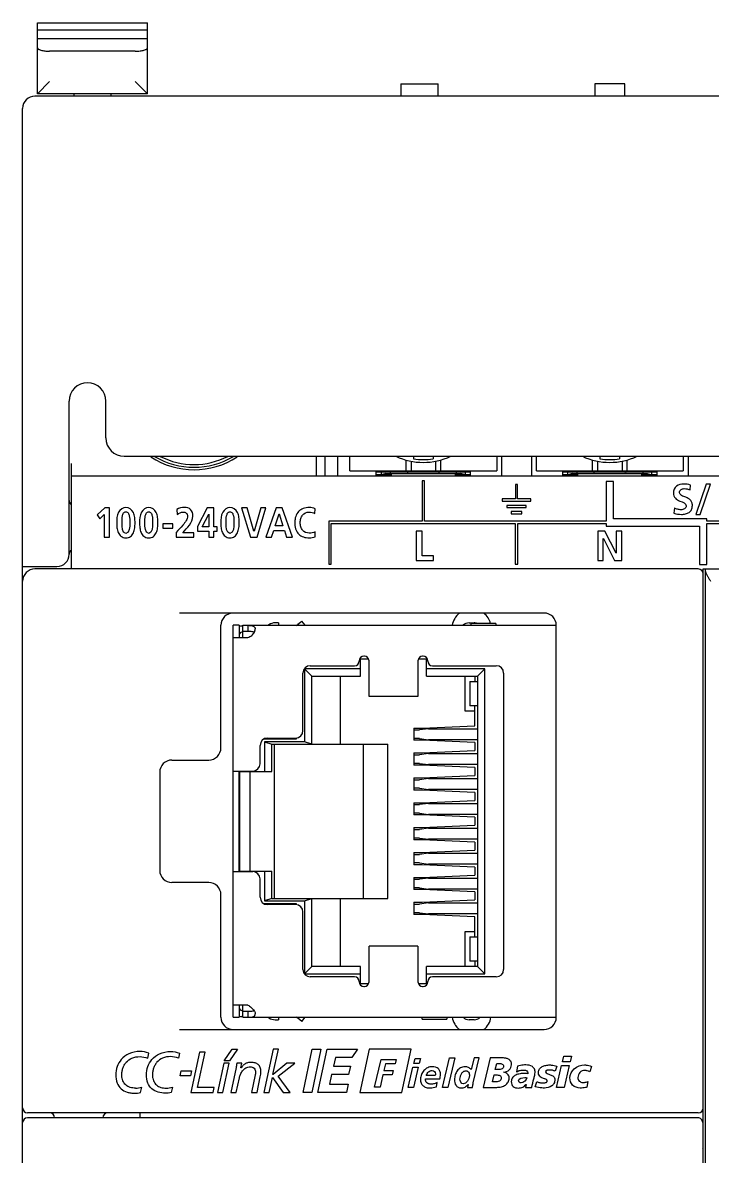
# Model space of a CAD drawing. Header units: millimetres. Extents: x 76 to 206, y 104 to 201.
# Drawn here: x 76.31 to 104.48, y 154.84 to 201.11 of the extents above; entities that cross this region are included whole.
import ezdxf

# ---------------------------------------------------------------- set-up
doc = ezdxf.new("R2010")
doc.units = ezdxf.units.MM
doc.header["$LTSCALE"] = 23.1
doc.layers.get('0').update_dxf_attribs({"linetype": 'CONTINUOUS'})

msp = doc.modelspace()

# ---------------------------------------------------------------- linework, layer by layer
at = {"color": 7, "linetype": 'Continuous'}
for p, q in [((76.909, 198.213), (76.909, 201.113)), ((76.909, 201.113), (81.409, 201.113)), ((81.409, 198.213), (81.409, 201.113)), ((76.909, 200.826), (81.409, 200.826)), ((76.909, 200.463), (81.409, 200.463)), ((80.909, 199.946), (77.409, 199.946)), ((77.409, 198.713), (76.909, 198.213)), ((81.409, 198.213), (80.909, 198.713)), ((91.764, 198.613), (91.764, 198.113)), ((91.764, 198.613), (93.284, 198.613)), ((93.284, 198.113), (93.284, 198.613)), ((99.684, 198.613), (99.684, 198.113)), ((100.904, 198.613), (99.684, 198.613)), ((100.904, 198.113), (100.904, 198.613)), ((205.809, 198.113), (76.809, 198.113)), ((81.409, 198.213), (76.909, 198.213)), ((78.409, 198.113), (78.409, 198.213)), ((79.909, 198.213), (79.909, 198.113)), ((76.309, 108.613), (76.309, 197.613)), ((78.209, 179.413), (78.209, 185.663)), ((79.709, 184.163), (79.709, 185.663)), ((80.459, 183.413), (202.159, 183.413)), ((88.309, 182.613), (88.309, 183.413)), ((88.674, 182.613), (88.674, 183.413)), ((89.174, 183.413), (89.174, 182.613)), ((89.674, 182.813), (89.674, 183.413)), ((91.974, 182.813), (91.974, 183.257)), ((92.274, 183.413), (92.274, 183.309)), ((93.074, 183.413), (93.074, 183.309)), ((93.374, 183.257), (93.374, 182.813)), ((95.674, 183.413), (95.674, 182.813)), ((95.874, 183.413), (95.874, 182.613)), ((97.094, 183.413), (97.094, 182.613)), ((97.294, 182.813), (97.294, 183.413)), ((99.594, 182.813), (99.594, 183.257)), ((99.894, 183.413), (99.894, 183.309)), ((100.694, 183.413), (100.694, 183.309)), ((100.994, 183.257), (100.994, 182.813)), ((103.294, 183.413), (103.294, 182.813)), ((103.494, 183.413), (103.494, 182.613)), ((78.309, 178.813), (78.309, 183.113)), ((89.674, 182.813), (95.674, 182.813)), ((90.754, 182.613), (90.754, 182.813)), ((91.074, 182.813), (91.074, 182.763)), ((92.174, 183.212), (92.174, 182.813)), ((93.174, 183.212), (93.174, 182.813)), ((94.274, 182.763), (94.274, 182.813)), ((94.594, 182.813), (94.594, 182.613)), ((97.294, 182.813), (103.294, 182.813)), ((98.374, 182.613), (98.374, 182.813)), ((98.694, 182.813), (98.694, 182.763)), ((99.794, 183.212), (99.794, 182.813)), ((100.794, 183.212), (100.794, 182.813)), ((101.894, 182.763), (101.894, 182.813)), ((102.214, 182.813), (102.214, 182.613)), ((78.309, 182.613), (204.309, 182.613)), ((94.594, 182.763), (90.754, 182.763)), ((90.754, 182.663), (91.374, 182.663)), ((90.949, 182.763), (90.949, 182.663)), ((91.144, 182.713), (91.009, 182.663)), ((91.144, 182.713), (94.204, 182.713)), ((91.324, 182.763), (91.324, 182.713)), ((91.374, 182.613), (91.374, 182.663)), ((92.624, 182.413), (92.624, 180.763)), ((92.724, 182.413), (92.624, 182.413)), ((92.724, 180.763), (92.724, 182.413)), ((93.974, 182.663), (93.974, 182.613)), ((93.974, 182.663), (94.594, 182.663)), ((94.024, 182.763), (94.024, 182.713)), ((94.339, 182.663), (94.204, 182.713)), ((94.399, 182.663), (94.399, 182.763)), ((102.214, 182.763), (98.374, 182.763)), ((98.374, 182.663), (98.994, 182.663)), ((98.569, 182.763), (98.569, 182.663)), ((98.764, 182.713), (98.629, 182.663)), ((98.764, 182.713), (101.824, 182.713)), ((98.944, 182.763), (98.944, 182.713)), ((98.994, 182.613), (98.994, 182.663)), ((100.143, 182.384), (100.143, 180.763)), ((100.443, 182.384), (100.143, 182.384)), ((100.443, 180.858), (100.443, 182.384)), ((101.594, 182.663), (101.594, 182.613)), ((101.594, 182.663), (102.214, 182.663)), ((101.644, 182.763), (101.644, 182.713)), ((101.824, 182.713), (101.959, 182.663)), ((102.019, 182.663), (102.019, 182.763)), ((96.439, 182.262), (96.439, 181.671)), ((96.53, 182.262), (96.439, 182.262)), ((96.53, 181.671), (96.53, 182.262)), ((103.576, 182.041), (103.598, 182.238)), ((104.229, 182.281), (103.81, 181.041)), ((103.989, 181.041), (104.408, 182.281)), ((104.408, 182.281), (104.229, 182.281)), ((95.901, 181.671), (95.901, 181.579)), ((96.439, 181.671), (95.901, 181.671)), ((95.901, 181.579), (97.066, 181.579)), ((96.083, 181.408), (96.083, 181.316)), ((96.884, 181.408), (96.083, 181.408)), ((97.066, 181.671), (96.53, 181.671)), ((96.884, 181.316), (96.884, 181.408)), ((97.066, 181.579), (97.066, 181.671)), ((79.666, 181.304), (79.351, 181.023)), ((79.351, 181.023), (79.459, 180.866)), ((79.459, 180.866), (79.642, 181.031)), ((79.642, 181.031), (79.642, 180.105)), ((79.858, 181.304), (79.666, 181.304)), ((79.858, 180.105), (79.858, 181.304)), ((82.605, 181.239), (82.622, 181.04)), ((83.851, 181.304), (83.447, 180.548)), ((83.642, 180.533), (83.909, 181.054)), ((84.119, 181.304), (83.851, 181.304)), ((83.909, 181.054), (83.912, 181.054)), ((83.912, 181.054), (83.912, 180.533)), ((84.119, 180.533), (84.119, 181.304)), ((85.25, 181.304), (85.621, 180.105)), ((85.482, 181.304), (85.25, 181.304)), ((85.758, 180.363), (85.482, 181.304)), ((86.035, 181.304), (85.761, 180.363)), ((85.886, 180.105), (86.249, 181.304)), ((86.249, 181.304), (86.035, 181.304)), ((86.666, 181.304), (86.246, 180.105)), ((86.626, 180.569), (86.782, 181.064)), ((86.91, 181.304), (86.666, 181.304)), ((86.782, 181.064), (86.785, 181.064)), ((86.785, 181.064), (86.941, 180.569)), ((87.334, 180.105), (86.91, 181.304)), ((88.245, 181.072), (88.261, 181.275)), ((96.083, 181.316), (96.884, 181.316)), ((96.265, 181.155), (96.265, 181.063)), ((96.702, 181.155), (96.265, 181.155)), ((96.265, 181.063), (96.702, 181.063)), ((96.702, 181.063), (96.702, 181.155)), ((102.933, 181.304), (102.911, 181.088)), ((103.81, 181.041), (103.989, 181.041)), ((82.042, 180.662), (82.042, 180.473)), ((82.448, 180.662), (82.042, 180.662)), ((82.448, 180.473), (82.448, 180.662)), ((83.447, 180.548), (83.447, 180.355)), ((83.912, 180.533), (83.642, 180.533)), ((84.257, 180.533), (84.119, 180.533)), ((84.257, 180.355), (84.257, 180.533)), ((86.941, 180.569), (86.626, 180.569)), ((88.814, 180.764), (88.814, 179.013)), ((92.624, 180.763), (88.814, 180.764)), ((88.914, 179.013), (88.914, 180.664)), ((88.914, 180.664), (96.433, 180.663)), ((100.143, 180.763), (92.724, 180.763)), ((96.433, 180.663), (96.433, 179.005)), ((96.533, 179.005), (96.533, 180.663)), ((96.533, 180.663), (100.143, 180.663)), ((100.143, 180.663), (100.143, 180.558)), ((100.143, 180.558), (103.954, 180.561)), ((104.254, 180.858), (100.443, 180.858)), ((103.954, 180.561), (103.954, 178.999)), ((104.254, 180.763), (104.254, 180.858)), ((107.862, 180.763), (104.254, 180.763)), ((104.254, 178.999), (104.254, 180.663)), ((104.254, 180.663), (111.672, 180.663)), ((79.642, 180.105), (79.858, 180.105)), ((82.042, 180.473), (82.448, 180.473)), ((82.58, 180.306), (82.58, 180.105)), ((82.58, 180.105), (83.297, 180.105)), ((83.297, 180.295), (82.856, 180.295)), ((83.297, 180.105), (83.297, 180.295)), ((83.447, 180.355), (83.912, 180.355)), ((83.912, 180.355), (83.912, 180.105)), ((83.912, 180.105), (84.119, 180.105)), ((84.119, 180.105), (84.119, 180.355)), ((84.119, 180.355), (84.257, 180.355)), ((85.621, 180.105), (85.886, 180.105)), ((85.761, 180.363), (85.758, 180.363)), ((86.246, 180.105), (86.47, 180.105)), ((86.47, 180.105), (86.564, 180.38)), ((86.564, 180.38), (87.001, 180.38)), ((87.001, 180.38), (87.094, 180.105)), ((87.094, 180.105), (87.334, 180.105)), ((88.262, 180.123), (88.253, 180.323)), ((92.383, 180.361), (92.383, 179.163)), ((92.624, 180.361), (92.383, 180.361)), ((92.624, 179.352), (92.624, 180.361)), ((99.8, 180.361), (99.8, 179.163)), ((100.095, 180.361), (99.8, 180.361)), ((100.03, 179.163), (100.03, 180.059)), ((100.03, 180.059), (100.033, 180.059)), ((100.033, 180.059), (100.492, 179.163)), ((100.552, 179.465), (100.095, 180.361)), ((100.555, 180.361), (100.555, 179.465)), ((100.785, 180.361), (100.555, 180.361)), ((100.785, 179.163), (100.785, 180.361)), ((92.383, 179.163), (93.089, 179.163)), ((93.089, 179.352), (92.624, 179.352)), ((93.089, 179.163), (93.089, 179.352)), ((99.8, 179.163), (100.03, 179.163)), ((100.492, 179.163), (100.785, 179.163)), ((100.555, 179.465), (100.552, 179.465)), ((76.309, 178.913), (77.709, 178.913)), ((103.909, 178.813), (76.809, 178.813)), ((88.814, 179.013), (88.914, 179.013)), ((96.433, 179.005), (96.533, 179.005)), ((103.954, 178.999), (104.254, 178.999)), ((104.109, 155.213), (104.109, 178.813)), ((104.109, 178.813), (205.809, 178.813)), ((104.209, 127.413), (104.209, 178.813)), ((97.609, 177.013), (82.714, 177.013)), ((84.409, 171.513), (84.409, 176.513)), ((84.909, 160.513), (84.909, 176.513)), ((85.159, 176.513), (84.909, 176.513)), ((85.159, 176.513), (85.159, 176.013)), ((85.309, 176.483), (85.259, 176.483)), ((85.309, 176.013), (85.309, 176.513)), ((85.309, 176.513), (98.109, 176.513)), ((85.509, 176.513), (85.509, 176.263)), ((85.812, 176.365), (85.812, 176.366)), ((86.37, 176.538), (86.334, 176.513)), ((86.759, 176.613), (86.62, 176.613)), ((86.759, 176.613), (86.759, 176.513)), ((87.552, 176.554), (87.708, 176.684)), ((87.586, 176.513), (87.552, 176.554)), ((87.851, 176.513), (87.708, 176.684)), ((94.549, 176.613), (94.749, 176.613)), ((94.634, 176.513), (94.634, 176.588)), ((95.634, 176.588), (94.634, 176.588)), ((95.634, 176.588), (95.634, 176.513)), ((98.109, 160.513), (98.109, 176.513)), ((84.909, 176.013), (85.509, 176.013)), ((85.309, 176.233), (85.259, 176.233)), ((85.509, 176.263), (85.309, 176.263)), ((90.059, 175.062), (90.059, 175.053)), ((90.109, 174.433), (90.109, 175.133)), ((90.445, 175.133), (90.109, 175.133)), ((90.269, 175.252), (90.249, 175.252)), ((90.459, 173.608), (90.459, 175.062)), ((92.459, 175.062), (92.459, 173.608)), ((92.809, 175.133), (92.473, 175.133)), ((92.669, 175.252), (92.649, 175.252)), ((92.809, 174.433), (92.809, 175.133)), ((92.859, 175.053), (92.859, 175.062)), ((87.759, 172.213), (87.759, 174.563)), ((87.824, 174.733), (87.824, 171.763)), ((88.124, 174.433), (87.824, 174.733)), ((90.109, 174.733), (87.824, 174.733)), ((88.059, 174.863), (89.869, 174.863)), ((95.184, 174.733), (92.809, 174.733)), ((93.049, 174.863), (95.659, 174.863)), ((94.884, 174.433), (95.184, 174.733)), ((95.184, 162.293), (95.184, 174.733)), ((95.959, 174.563), (95.959, 162.463)), ((88.124, 171.663), (88.124, 174.433)), ((88.124, 174.433), (90.109, 174.433)), ((89.274, 174.433), (89.274, 171.663)), ((92.809, 174.433), (94.884, 174.433)), ((94.384, 173.013), (94.384, 174.433)), ((94.584, 174.223), (94.584, 173.223)), ((94.584, 174.223), (94.884, 174.223)), ((94.784, 174.433), (94.784, 174.223)), ((94.884, 174.433), (94.884, 162.593)), ((92.459, 173.608), (90.459, 173.608)), ((94.884, 173.223), (94.584, 173.223)), ((94.784, 172.415), (94.784, 173.223)), ((94.784, 173.013), (94.384, 173.013)), ((92.284, 172.319), (92.284, 171.819)), ((92.284, 172.319), (92.634, 172.319)), ((92.284, 172.244), (92.516, 172.244)), ((92.891, 172.294), (92.516, 172.244)), ((92.634, 172.319), (94.784, 172.415)), ((92.891, 172.294), (94.884, 172.294)), ((86.17, 171.878), (87.499, 171.878)), ((86.184, 171.763), (86.184, 170.543)), ((86.184, 171.763), (86.484, 171.663)), ((87.824, 171.763), (86.184, 171.763)), ((86.309, 171.913), (87.459, 171.913)), ((87.464, 171.914), (87.499, 171.878)), ((87.499, 171.878), (87.499, 171.917)), ((88.124, 171.663), (87.824, 171.763)), ((92.516, 171.894), (92.284, 171.894)), ((92.634, 171.819), (92.284, 171.819)), ((92.516, 171.894), (92.891, 171.844)), ((94.784, 171.724), (92.634, 171.819)), ((94.884, 171.844), (92.891, 171.844)), ((94.784, 171.724), (94.784, 171.399)), ((86.009, 170.863), (86.009, 171.613)), ((86.484, 170.543), (86.484, 171.663)), ((86.484, 171.663), (91.224, 171.663)), ((86.584, 171.663), (86.584, 165.363)), ((90.224, 171.663), (90.224, 165.363)), ((91.224, 165.363), (91.224, 171.663)), ((92.284, 171.303), (92.284, 170.803)), ((92.284, 171.303), (92.634, 171.303)), ((92.284, 171.228), (92.516, 171.228)), ((92.891, 171.278), (92.516, 171.228)), ((92.634, 171.303), (94.784, 171.399)), ((92.891, 171.278), (94.884, 171.278)), ((82.409, 171.013), (83.909, 171.013)), ((92.516, 170.878), (92.284, 170.878)), ((92.634, 170.803), (92.284, 170.803)), ((92.516, 170.878), (92.891, 170.828)), ((94.784, 170.708), (92.634, 170.803)), ((94.884, 170.828), (92.891, 170.828)), ((81.909, 170.513), (81.909, 166.513)), ((84.909, 170.563), (85.709, 170.563)), ((85.159, 166.463), (85.159, 170.563)), ((85.184, 166.463), (85.184, 170.563)), ((85.184, 170.543), (86.484, 170.543)), ((85.484, 170.543), (85.484, 170.563)), ((85.584, 170.543), (85.584, 166.483)), ((92.634, 170.287), (94.784, 170.383)), ((94.784, 170.708), (94.784, 170.383)), ((92.284, 170.287), (92.284, 169.787)), ((92.284, 170.287), (92.634, 170.287)), ((92.284, 170.212), (92.516, 170.212)), ((92.516, 169.862), (92.284, 169.862)), ((92.891, 170.262), (92.516, 170.212)), ((92.516, 169.862), (92.891, 169.812)), ((92.891, 170.262), (94.884, 170.262)), ((92.634, 169.787), (92.284, 169.787)), ((94.784, 169.692), (92.634, 169.787)), ((94.884, 169.812), (92.891, 169.812)), ((94.784, 169.692), (94.784, 169.367)), ((92.284, 169.271), (92.284, 168.771)), ((92.284, 169.271), (92.634, 169.271)), ((92.284, 169.196), (92.516, 169.196)), ((92.891, 169.246), (92.516, 169.196)), ((92.634, 169.271), (94.784, 169.367)), ((92.891, 169.246), (94.884, 169.246)), ((92.516, 168.846), (92.284, 168.846)), ((92.634, 168.771), (92.284, 168.771)), ((92.516, 168.846), (92.891, 168.796)), ((94.784, 168.676), (92.634, 168.771)), ((94.884, 168.796), (92.891, 168.796)), ((94.784, 168.676), (94.784, 168.351)), ((92.284, 168.255), (92.284, 167.755)), ((92.284, 168.255), (92.634, 168.255)), ((92.284, 168.18), (92.516, 168.18)), ((92.891, 168.23), (92.516, 168.18)), ((92.634, 168.255), (94.784, 168.351)), ((92.891, 168.23), (94.884, 168.23)), ((92.516, 167.83), (92.284, 167.83)), ((92.634, 167.755), (92.284, 167.755)), ((92.516, 167.83), (92.891, 167.78)), ((94.784, 167.66), (92.634, 167.755)), ((94.884, 167.78), (92.891, 167.78)), ((94.784, 167.66), (94.784, 167.335)), ((92.284, 167.239), (92.284, 166.739)), ((92.284, 167.239), (92.634, 167.239)), ((92.284, 167.164), (92.516, 167.164)), ((92.891, 167.214), (92.516, 167.164)), ((92.634, 167.239), (94.784, 167.335)), ((92.891, 167.214), (94.884, 167.214)), ((92.516, 166.814), (92.284, 166.814)), ((92.634, 166.739), (92.284, 166.739)), ((92.516, 166.814), (92.891, 166.764)), ((94.784, 166.644), (92.634, 166.739)), ((94.884, 166.764), (92.891, 166.764)), ((94.784, 166.644), (94.784, 166.319)), ((84.909, 166.463), (85.709, 166.463)), ((85.184, 166.483), (86.484, 166.483)), ((85.484, 166.463), (85.484, 166.483)), ((86.009, 165.413), (86.009, 166.163)), ((86.184, 166.483), (86.184, 165.263)), ((86.484, 165.363), (86.484, 166.483)), ((92.284, 166.223), (92.284, 165.723)), ((92.284, 166.223), (92.634, 166.223)), ((92.284, 166.148), (92.516, 166.148)), ((92.891, 166.198), (92.516, 166.148)), ((92.634, 166.223), (94.784, 166.319)), ((92.891, 166.198), (94.884, 166.198)), ((83.909, 166.013), (82.409, 166.013)), ((92.516, 165.798), (92.284, 165.798)), ((92.634, 165.723), (92.284, 165.723)), ((92.516, 165.798), (92.891, 165.748)), ((94.784, 165.628), (92.634, 165.723)), ((94.884, 165.748), (92.891, 165.748)), ((84.409, 160.513), (84.409, 165.513)), ((86.484, 165.363), (86.184, 165.263)), ((86.184, 165.263), (87.824, 165.263)), ((86.484, 165.363), (91.224, 165.363)), ((87.824, 165.263), (88.124, 165.363)), ((87.824, 165.263), (87.824, 162.293)), ((88.124, 162.593), (88.124, 165.363)), ((89.274, 165.363), (89.274, 162.593)), ((92.284, 165.207), (92.284, 164.707)), ((92.284, 165.207), (92.634, 165.207)), ((92.634, 165.207), (94.784, 165.303)), ((94.784, 165.628), (94.784, 165.303)), ((87.499, 165.148), (86.17, 165.148)), ((87.459, 165.113), (86.309, 165.113)), ((87.499, 165.148), (87.464, 165.113)), ((87.499, 165.11), (87.499, 165.148)), ((87.759, 162.463), (87.759, 164.813)), ((92.284, 165.132), (92.516, 165.132)), ((92.516, 164.782), (92.284, 164.782)), ((92.891, 165.182), (92.516, 165.132)), ((92.516, 164.782), (92.891, 164.732)), ((92.891, 165.182), (94.884, 165.182)), ((92.634, 164.707), (92.284, 164.707)), ((94.784, 164.612), (92.634, 164.707)), ((94.884, 164.732), (92.891, 164.732)), ((94.784, 163.803), (94.784, 164.612)), ((94.384, 162.593), (94.384, 164.013)), ((94.384, 164.013), (94.784, 164.013)), ((90.459, 161.965), (90.459, 163.419)), ((92.459, 163.419), (90.459, 163.419)), ((92.459, 163.419), (92.459, 161.965)), ((94.584, 163.803), (94.584, 162.803)), ((94.584, 163.803), (94.884, 163.803)), ((88.124, 162.593), (87.824, 162.293)), ((90.109, 162.593), (88.124, 162.593)), ((90.109, 161.893), (90.109, 162.593)), ((92.809, 161.893), (92.809, 162.593)), ((94.884, 162.593), (92.809, 162.593)), ((94.884, 162.803), (94.584, 162.803)), ((94.784, 162.803), (94.784, 162.593)), ((94.884, 162.593), (95.184, 162.293)), ((87.824, 162.293), (90.109, 162.293)), ((89.869, 162.163), (88.059, 162.163)), ((90.059, 161.973), (90.059, 161.965)), ((92.809, 162.293), (95.184, 162.293)), ((92.859, 161.965), (92.859, 161.973)), ((95.659, 162.163), (93.049, 162.163)), ((90.109, 161.893), (90.445, 161.893)), ((90.249, 161.775), (90.269, 161.775)), ((92.473, 161.893), (92.809, 161.893)), ((92.649, 161.775), (92.669, 161.775)), ((85.509, 161.013), (84.909, 161.013)), ((85.159, 161.013), (85.159, 160.513)), ((85.309, 160.793), (85.259, 160.793)), ((85.309, 160.513), (85.309, 161.013)), ((85.309, 160.763), (85.509, 160.763)), ((85.509, 160.763), (85.509, 160.513)), ((85.812, 160.658), (85.812, 160.659)), ((84.909, 160.513), (85.159, 160.513)), ((85.309, 160.543), (85.259, 160.543)), ((85.309, 160.513), (98.109, 160.513)), ((86.334, 160.513), (86.37, 160.489)), ((86.62, 160.413), (86.759, 160.413)), ((86.759, 160.513), (86.759, 160.413)), ((87.552, 160.473), (87.586, 160.513)), ((87.708, 160.342), (87.552, 160.473)), ((87.708, 160.342), (87.851, 160.513)), ((92.634, 160.438), (92.634, 160.513)), ((92.634, 160.438), (93.634, 160.438)), ((93.634, 160.513), (93.634, 160.438)), ((94.749, 160.413), (94.549, 160.413)), ((82.714, 160.013), (97.609, 160.013)), ((84.536, 158.74), (84.865, 159.207)), ((85.087, 159.207), (84.758, 158.74)), ((84.865, 159.207), (85.087, 159.207)), ((86.538, 159.212), (86.163, 157.441)), ((86.536, 158.173), (86.76, 159.212)), ((86.76, 159.212), (86.538, 159.212)), ((87.765, 157.442), (88.133, 159.213)), ((88.485, 159.213), (88.118, 157.442)), ((88.133, 159.213), (88.485, 159.213)), ((88.374, 157.442), (88.755, 159.213)), ((88.755, 159.213), (89.993, 159.213)), ((89.993, 159.213), (89.755, 158.878)), ((90.465, 159.213), (90.089, 157.442)), ((92.178, 159.213), (90.465, 159.213)), ((91.801, 157.442), (92.178, 159.213)), ((81.418, 158.841), (81.461, 159.052)), ((82.714, 159.052), (82.67, 158.841)), ((83.531, 159.087), (83.175, 157.44)), ((83.458, 157.648), (83.769, 159.087)), ((83.769, 159.087), (83.531, 159.087)), ((84.758, 158.74), (84.536, 158.74)), ((89.084, 158.878), (89.003, 158.513)), ((89.755, 158.878), (89.084, 158.878)), ((90.689, 157.667), (90.953, 158.79)), ((90.953, 158.79), (91.572, 158.79)), ((91.572, 158.79), (91.529, 158.613)), ((92.291, 158.627), (92.341, 158.833)), ((92.341, 158.833), (92.556, 158.833)), ((92.556, 158.833), (92.506, 158.627)), ((93.462, 157.648), (93.748, 158.854)), ((93.963, 158.854), (93.678, 157.648)), ((93.748, 158.854), (93.963, 158.854)), ((94.749, 158.854), (94.632, 158.378)), ((94.715, 157.831), (94.964, 158.854)), ((94.964, 158.854), (94.749, 158.854)), ((95.41, 158.853), (95.126, 157.647)), ((95.946, 158.853), (95.41, 158.853)), ((98.362, 158.695), (98.416, 158.922)), ((98.416, 158.922), (98.731, 158.922)), ((98.731, 158.922), (98.676, 158.695)), ((82.74, 158.124), (82.785, 158.332)), ((82.785, 158.332), (83.212, 158.332)), ((83.212, 158.332), (83.169, 158.124)), ((84.523, 158.645), (84.268, 157.441)), ((84.49, 157.441), (84.745, 158.645)), ((84.745, 158.645), (84.523, 158.645)), ((85.026, 158.461), (84.815, 157.441)), ((85.266, 158.645), (85.058, 158.645)), ((85.228, 158.454), (85.266, 158.645)), ((85.233, 158.454), (85.228, 158.454)), ((87.1, 158.645), (86.541, 158.173)), ((86.744, 158.112), (87.426, 158.645)), ((87.426, 158.645), (87.1, 158.645)), ((89.003, 158.513), (89.7, 158.513)), ((89.7, 158.513), (89.626, 158.178)), ((91.136, 158.613), (91.07, 158.336)), ((91.07, 158.336), (91.445, 158.336)), ((91.529, 158.613), (91.136, 158.613)), ((91.445, 158.336), (91.405, 158.16)), ((92.055, 157.648), (92.253, 158.476)), ((92.253, 158.476), (92.468, 158.476)), ((92.468, 158.476), (92.271, 157.648)), ((92.506, 158.627), (92.291, 158.627)), ((95.617, 158.376), (95.676, 158.625)), ((95.738, 158.376), (95.617, 158.376)), ((95.676, 158.625), (95.759, 158.625)), ((95.955, 158.267), (95.955, 158.27)), ((96.527, 158.516), (96.49, 158.29)), ((98.137, 158.515), (98.066, 158.311)), ((98.116, 157.647), (98.326, 158.547)), ((98.326, 158.547), (98.641, 158.547)), ((98.676, 158.695), (98.362, 158.695)), ((98.641, 158.547), (98.431, 157.647)), ((99.546, 158.508), (99.473, 158.291)), ((83.169, 158.124), (82.74, 158.124)), ((85.037, 157.441), (85.165, 158.048)), ((85.812, 158.162), (85.663, 157.441)), ((85.885, 157.441), (86.016, 158.076)), ((86.384, 157.441), (86.515, 158.059)), ((86.515, 158.059), (86.951, 157.441)), ((86.541, 158.173), (86.536, 158.173)), ((87.235, 157.441), (86.744, 158.112)), ((88.932, 158.178), (88.846, 157.777)), ((89.626, 158.178), (88.932, 158.178)), ((91.029, 158.16), (90.914, 157.667)), ((91.405, 158.16), (91.029, 158.16)), ((92.767, 157.995), (93.351, 157.995)), ((93.165, 158.143), (92.8, 158.143)), ((93.216, 157.675), (93.248, 157.845)), ((95.498, 157.875), (95.565, 158.158)), ((95.585, 157.875), (95.498, 157.875)), ((95.565, 158.158), (95.643, 158.158)), ((97.243, 157.672), (97.311, 157.885)), ((99.402, 157.894), (99.352, 157.66)), ((81.127, 157.442), (81.172, 157.661)), ((82.425, 157.661), (82.379, 157.441)), ((83.175, 157.44), (84.097, 157.44)), ((84.139, 157.648), (83.458, 157.648)), ((84.097, 157.44), (84.139, 157.648)), ((84.268, 157.441), (84.49, 157.441)), ((84.815, 157.441), (85.037, 157.441)), ((85.663, 157.441), (85.885, 157.441)), ((86.163, 157.441), (86.384, 157.441)), ((86.951, 157.441), (87.235, 157.441)), ((88.118, 157.442), (87.765, 157.442)), ((89.545, 157.442), (88.374, 157.442)), ((88.846, 157.777), (89.613, 157.777)), ((89.613, 157.777), (89.545, 157.442)), ((90.089, 157.442), (91.801, 157.442)), ((90.914, 157.667), (90.689, 157.667)), ((92.271, 157.648), (92.055, 157.648)), ((93.678, 157.648), (93.462, 157.648)), ((94.503, 157.769), (94.479, 157.648)), ((94.479, 157.648), (94.681, 157.648)), ((94.5, 157.769), (94.503, 157.769)), ((95.126, 157.647), (95.677, 157.653)), ((96.874, 157.773), (96.857, 157.647)), ((96.857, 157.647), (97.111, 157.647)), ((96.871, 157.773), (96.871, 157.776)), ((96.871, 157.776), (96.874, 157.773)), ((98.431, 157.647), (98.116, 157.647)), ((103.909, 156.613), (76.509, 156.613)), ((103.891, 156.413), (76.509, 156.413)), ((81.109, 156.413), (81.109, 156.613)), ((104.091, 156.213), (104.091, 128.113))]:
    msp.add_line(p, q, dxfattribs=at)
for centre, radius, start, end in [((76.809, 197.613), 0.5, 90, 180), ((78.959, 185.663), 0.75, 0, 180), ((80.459, 184.163), 0.75, 180, 270), ((83.309, 186.113), 3.25, 237.0684, 302.9316), ((83.309, 186.113), 3.15, 239.1131, 300.8868), ((83.309, 186.113), 3.036, 242.954, 297.1145), ((92.674, 185.813), 2.65, 244.9812, 295.0188), ((92.674, 185.813), 2.536, 260.9249, 279.0751), ((100.294, 185.813), 2.65, 244.9812, 295.0188), ((100.294, 185.813), 2.536, 260.9249, 279.0751), ((78.409, 181.613), 0.2, 180, 239.9281), ((78.409, 179.413), 0.2, 120.0719, 180), ((77.709, 179.413), 0.5, 270, 360), ((76.809, 178.313), 0.5, 90, 180), ((103.909, 178.613), 0.2, 0, 90), ((84.909, 176.513), 0.5, 90, 180), ((94.649, 176.388), 0.8, 128.5449, 171.0013), ((94.649, 176.388), 0.8, 14.4926, 51.4551), ((97.609, 176.513), 0.5, 0, 90), ((85.259, 176.133), 0.35, 90, 106.6609), ((86.62, 176.163), 0.45, 90, 123.6901), ((87.359, 176.783), 0.3, 295.3882, 310), ((94.549, 176.263), 0.35, 90, 134.4153), ((94.749, 176.263), 0.35, 68.6317, 90), ((85.259, 176.133), 0.1, 90, 180), ((85.48, 176.383), 0.334, 332.6554, 339.0074), ((89.869, 175.053), 0.19, 270, 360), ((90.249, 175.062), 0.19, 90, 180), ((90.269, 175.062), 0.19, 0, 90), ((92.649, 175.062), 0.19, 90, 180), ((92.669, 175.062), 0.19, 0, 90), ((93.049, 175.053), 0.19, 180, 270), ((88.059, 174.563), 0.3, 90, 180), ((95.659, 174.563), 0.3, 0, 90), ((87.459, 172.213), 0.3, 270, 360), ((86.309, 171.613), 0.3, 90, 180), ((83.909, 171.513), 0.5, 270, 360), ((82.409, 170.513), 0.5, 90, 180), ((85.709, 170.863), 0.3, 270, 360), ((82.409, 166.513), 0.5, 180, 270), ((85.709, 166.163), 0.3, 0, 90), ((83.909, 165.513), 0.5, 0, 90), ((86.309, 165.413), 0.3, 180, 270), ((87.459, 164.813), 0.3, 0, 90), ((88.059, 162.463), 0.3, 180, 270), ((95.659, 162.463), 0.3, 270, 360), ((89.869, 161.973), 0.19, 0, 90), ((93.049, 161.973), 0.19, 90, 180), ((90.249, 161.965), 0.19, 180, 270), ((90.269, 161.965), 0.19, 270, 360), ((92.649, 161.965), 0.19, 180, 270), ((92.669, 161.965), 0.19, 270, 360), ((85.259, 160.893), 0.1, 180, 270), ((85.428, 160.551), 0.408, 31.2818, 34.548), ((84.909, 160.513), 0.5, 180, 270), ((85.259, 160.893), 0.35, 253.3391, 270), ((86.62, 160.863), 0.45, 236.3099, 270), ((87.359, 160.243), 0.3, 50, 64.6118), ((94.649, 160.638), 0.8, 188.9987, 231.4551), ((94.549, 160.763), 0.35, 225.5847, 270), ((94.749, 160.763), 0.35, 270, 314.4153), ((94.649, 160.638), 0.8, 308.5449, 351.0013), ((97.609, 160.513), 0.5, 270, 360), ((80.92, 158.436), 0.815, 270.0667, 288.0191), ((82.173, 158.437), 0.816, 270.0578, 288.003), ((76.509, 156.813), 0.2, 180, 270), ((76.509, 156.213), 0.2, 90, 180), ((77.409, 156.413), 0.2, 0, 90), ((79.789, 156.413), 0.2, 90, 180), ((103.891, 156.213), 0.2, 359.9995, 90.0001), ((103.909, 156.813), 0.2, 270, 360), ((103.909, 155.213), 0.2, 345, 360)]:
    msp.add_arc(centre, radius, start, end, dxfattribs=at)
at = {"color": 40, "linetype": 'Continuous'}
for centre, start, end in [((92.674, 183.113), 207.8245, 212.2388), ((92.674, 183.113), 327.7612, 332.1755), ((100.294, 183.113), 207.8245, 212.2388), ((100.294, 183.113), 327.7612, 332.1755)]:
    msp.add_arc(centre, 0.75, start, end, dxfattribs=at)
at = {"color": 7, "linetype": 'Continuous'}
for points, knots in [([(76.909, 200.09), (76.909, 200.086), (76.911, 200.076), (76.918, 200.062), (76.93, 200.049), (76.954, 200.03), (76.995, 200.009), (77.056, 199.988), (77.131, 199.97), (77.217, 199.957), (77.311, 199.948), (77.376, 199.946), (77.409, 199.946)], [0, 0, 0, 0, 0.025061, 0.052828, 0.085126, 0.12304, 0.217427, 0.336989, 0.479656, 0.641511, 0.817141, 1, 1, 1, 1]), ([(80.909, 199.946), (80.942, 199.946), (81.007, 199.948), (81.101, 199.957), (81.188, 199.97), (81.262, 199.988), (81.324, 200.009), (81.365, 200.03), (81.388, 200.049), (81.4, 200.062), (81.407, 200.076), (81.409, 200.086), (81.409, 200.09)], [0, 0, 0, 0, 0.182859, 0.358489, 0.520344, 0.663011, 0.782573, 0.87696, 0.914874, 0.947172, 0.974939, 1, 1, 1, 1]), ([(103.598, 182.238), (103.506, 182.269), (103.312, 182.297), (102.989, 182.243), (102.892, 182.019), (102.892, 181.915)], [0, 0, 0, 0, 0.321302, 0.654162, 1, 1, 1, 1]), ([(102.892, 181.915), (102.892, 181.838), (102.953, 181.678), (103.177, 181.57), (103.418, 181.495), (103.418, 181.385)], [0, 0, 0, 0, 0.300182, 0.572835, 1, 1, 1, 1]), ([(103.143, 181.926), (103.143, 181.975), (103.189, 182.076), (103.332, 182.099), (103.457, 182.083), (103.538, 182.057), (103.576, 182.041)], [0, 0, 0, 0, 0.278372, 0.524737, 0.763531, 1, 1, 1, 1]), ([(103.218, 181.041), (103.276, 181.041), (103.387, 181.052), (103.539, 181.112), (103.628, 181.213), (103.663, 181.316), (103.673, 181.417), (103.657, 181.53), (103.572, 181.66), (103.411, 181.745), (103.24, 181.785), (103.143, 181.879), (103.143, 181.926)], [0, 0, 0, 0, 0.120505, 0.22917, 0.33257, 0.388837, 0.452373, 0.543445, 0.619839, 0.76732, 0.90321, 1, 1, 1, 1]), ([(80.525, 181.325), (80.406, 181.325), (80.154, 181.122), (80.151, 180.845), (80.151, 180.701)], [0, 0, 0, 0, 0.452871, 1, 1, 1, 1]), ([(80.368, 180.701), (80.368, 180.795), (80.368, 180.931), (80.414, 181.082), (80.471, 181.138), (80.525, 181.15), (80.58, 181.138), (80.639, 181.083), (80.685, 180.931), (80.686, 180.795), (80.686, 180.701)], [0, 0, 0, 0, 0.273476, 0.395856, 0.446909, 0.499002, 0.552117, 0.603761, 0.726496, 1, 1, 1, 1]), ([(80.902, 180.701), (80.902, 180.773), (80.892, 180.914), (80.842, 181.176), (80.648, 181.325), (80.525, 181.325)], [0, 0, 0, 0, 0.270921, 0.5338, 1, 1, 1, 1]), ([(81.458, 181.325), (81.339, 181.325), (81.087, 181.122), (81.085, 180.845), (81.085, 180.701)], [0, 0, 0, 0, 0.452871, 1, 1, 1, 1]), ([(81.301, 180.701), (81.301, 180.795), (81.301, 180.931), (81.347, 181.082), (81.404, 181.138), (81.459, 181.15), (81.513, 181.138), (81.572, 181.083), (81.619, 180.931), (81.619, 180.795), (81.619, 180.701)], [0, 0, 0, 0, 0.273476, 0.395856, 0.446909, 0.499002, 0.552117, 0.603761, 0.726496, 1, 1, 1, 1]), ([(81.835, 180.701), (81.835, 180.773), (81.825, 180.914), (81.775, 181.176), (81.582, 181.325), (81.458, 181.325)], [0, 0, 0, 0, 0.270921, 0.5338, 1, 1, 1, 1]), ([(82.622, 181.04), (82.694, 181.092), (82.819, 181.159), (83.007, 181.112), (83.071, 180.952), (82.984, 180.773), (82.824, 180.552), (82.67, 180.404), (82.58, 180.306)], [0, 0, 0, 0, 0.196835, 0.290827, 0.389613, 0.530707, 0.705916, 1, 1, 1, 1]), ([(83.263, 180.974), (83.263, 181.067), (83.211, 181.272), (82.895, 181.354), (82.701, 181.293), (82.605, 181.239)], [0, 0, 0, 0, 0.320255, 0.619924, 1, 1, 1, 1]), ([(84.779, 181.325), (84.66, 181.325), (84.407, 181.122), (84.405, 180.845), (84.405, 180.701)], [0, 0, 0, 0, 0.452871, 1, 1, 1, 1]), ([(84.621, 180.701), (84.621, 180.795), (84.622, 180.931), (84.667, 181.082), (84.725, 181.138), (84.779, 181.15), (84.834, 181.138), (84.892, 181.083), (84.939, 180.931), (84.939, 180.795), (84.939, 180.701)], [0, 0, 0, 0, 0.273476, 0.395856, 0.446909, 0.499002, 0.552117, 0.603761, 0.726496, 1, 1, 1, 1]), ([(85.156, 180.701), (85.156, 180.773), (85.146, 180.914), (85.096, 181.176), (84.902, 181.325), (84.779, 181.325)], [0, 0, 0, 0, 0.270921, 0.5338, 1, 1, 1, 1]), ([(88.017, 181.325), (87.933, 181.325), (87.772, 181.302), (87.567, 181.169), (87.469, 180.992), (87.431, 180.825), (87.422, 180.685), (87.431, 180.547), (87.471, 180.387), (87.576, 180.22), (87.78, 180.104), (87.936, 180.085), (88.017, 180.085)], [0, 0, 0, 0, 0.129381, 0.244908, 0.365113, 0.432988, 0.508221, 0.58181, 0.647223, 0.762424, 0.874756, 1, 1, 1, 1]), ([(88.017, 180.274), (87.918, 180.274), (87.757, 180.345), (87.665, 180.535), (87.643, 180.702), (87.666, 180.87), (87.757, 181.06), (87.914, 181.136), (88.012, 181.136)], [0, 0, 0, 0, 0.238243, 0.361763, 0.499842, 0.6394, 0.764631, 1, 1, 1, 1]), ([(103.418, 181.385), (103.418, 181.339), (103.351, 181.247), (103.205, 181.222), (103.063, 181.245), (102.975, 181.282), (102.933, 181.304)], [0, 0, 0, 0, 0.243975, 0.500219, 0.750111, 1, 1, 1, 1]), ([(80.151, 180.701), (80.151, 180.634), (80.158, 180.497), (80.199, 180.301), (80.295, 180.155), (80.417, 180.094), (80.523, 180.08), (80.628, 180.093), (80.747, 180.151), (80.846, 180.291), (80.894, 180.489), (80.902, 180.63), (80.902, 180.701)], [0, 0, 0, 0, 0.125077, 0.252645, 0.370198, 0.430717, 0.500257, 0.566277, 0.62475, 0.739898, 0.867624, 1, 1, 1, 1]), ([(81.085, 180.701), (81.085, 180.634), (81.091, 180.497), (81.132, 180.301), (81.228, 180.155), (81.35, 180.094), (81.456, 180.08), (81.562, 180.093), (81.68, 180.151), (81.779, 180.291), (81.827, 180.489), (81.836, 180.63), (81.835, 180.701)], [0, 0, 0, 0, 0.125077, 0.252645, 0.370198, 0.430717, 0.500257, 0.566277, 0.62475, 0.739898, 0.867624, 1, 1, 1, 1]), ([(84.405, 180.701), (84.405, 180.634), (84.411, 180.497), (84.453, 180.301), (84.548, 180.155), (84.67, 180.094), (84.777, 180.08), (84.882, 180.093), (85.001, 180.151), (85.099, 180.291), (85.147, 180.489), (85.156, 180.63), (85.156, 180.701)], [0, 0, 0, 0, 0.125077, 0.252645, 0.370198, 0.430717, 0.500257, 0.566277, 0.62475, 0.739898, 0.867624, 1, 1, 1, 1]), ([(104.209, 178.713), (104.209, 178.699), (104.215, 178.67), (104.231, 178.624), (104.253, 178.576), (104.29, 178.507), (104.342, 178.419), (104.387, 178.349), (104.409, 178.313)], [0, 0, 0, 0, 0.092492, 0.199763, 0.318817, 0.446485, 0.718043, 1, 1, 1, 1]), ([(85.509, 176.513), (85.544, 176.513), (85.595, 176.511), (85.661, 176.5), (85.707, 176.488), (85.747, 176.47), (85.782, 176.444), (85.806, 176.409), (85.812, 176.381), (85.812, 176.366)], [0, 0, 0, 0, 0.281147, 0.414193, 0.540973, 0.660753, 0.77391, 0.884067, 1, 1, 1, 1]), ([(85.792, 176.263), (85.795, 176.272), (85.806, 176.305), (85.812, 176.339), (85.812, 176.365)], [0, 0, 0, 0, 0.270076, 1, 1, 1, 1]), ([(85.777, 176.23), (85.768, 176.234), (85.747, 176.241), (85.705, 176.251), (85.649, 176.258), (85.58, 176.263), (85.533, 176.263), (85.509, 176.263)], [0, 0, 0, 0, 0.11434, 0.234138, 0.483045, 0.73931, 1, 1, 1, 1]), ([(85.509, 176.013), (85.537, 176.024), (85.591, 176.049), (85.666, 176.097), (85.731, 176.156), (85.764, 176.204), (85.777, 176.23)], [0, 0, 0, 0, 0.25431, 0.507939, 0.758569, 1, 1, 1, 1]), ([(85.509, 161.013), (85.558, 160.981), (85.628, 160.929), (85.712, 160.849), (85.748, 160.806), (85.764, 160.783)], [0, 0, 0, 0, 0.508414, 0.758556, 1, 1, 1, 1]), ([(85.509, 160.763), (85.532, 160.763), (85.576, 160.764), (85.642, 160.765), (85.695, 160.769), (85.736, 160.775), (85.755, 160.78), (85.764, 160.783)], [0, 0, 0, 0, 0.262797, 0.520972, 0.770215, 0.88866, 1, 1, 1, 1]), ([(85.509, 160.513), (85.529, 160.513), (85.569, 160.514), (85.626, 160.516), (85.678, 160.522), (85.725, 160.532), (85.759, 160.547), (85.78, 160.564), (85.796, 160.584), (85.809, 160.616), (85.812, 160.643), (85.812, 160.658)], [0, 0, 0, 0, 0.158417, 0.30931, 0.44951, 0.575422, 0.685374, 0.735906, 0.785201, 0.886367, 1, 1, 1, 1]), ([(85.777, 160.763), (85.787, 160.747), (85.804, 160.713), (85.812, 160.677), (85.812, 160.659)], [0, 0, 0, 0, 0.531081, 1, 1, 1, 1]), ([(81.098, 159.117), (80.944, 159.117), (80.654, 159.067), (80.239, 158.754), (80.11, 158.388), (80.11, 158.166)], [0, 0, 0, 0, 0.305833, 0.559752, 1, 1, 1, 1]), ([(80.921, 157.621), (80.846, 157.621), (80.702, 157.638), (80.541, 157.723), (80.449, 157.826), (80.397, 157.92), (80.372, 158.011), (80.361, 158.09), (80.359, 158.157), (80.362, 158.227), (80.373, 158.321), (80.401, 158.436), (80.459, 158.565), (80.568, 158.721), (80.781, 158.875), (80.992, 158.909), (81.103, 158.909)], [0, 0, 0, 0, 0.10944, 0.208174, 0.256959, 0.307788, 0.36295, 0.3929, 0.42476, 0.459806, 0.494619, 0.563438, 0.631393, 0.699069, 0.838347, 1, 1, 1, 1]), ([(81.363, 158.166), (81.363, 158.388), (81.492, 158.754), (81.907, 159.067), (82.197, 159.117), (82.351, 159.117)], [0, 0, 0, 0, 0.440353, 0.694316, 1, 1, 1, 1]), ([(82.356, 158.909), (82.245, 158.909), (82.034, 158.875), (81.821, 158.721), (81.712, 158.565), (81.654, 158.436), (81.626, 158.321), (81.615, 158.227), (81.612, 158.157), (81.615, 158.09), (81.625, 158.011), (81.651, 157.92), (81.702, 157.826), (81.794, 157.724), (81.955, 157.638), (82.099, 157.621), (82.174, 157.621)], [0, 0, 0, 0, 0.161828, 0.301098, 0.368759, 0.43671, 0.505541, 0.540363, 0.575421, 0.607293, 0.637254, 0.692438, 0.743289, 0.792089, 0.89078, 1, 1, 1, 1]), ([(96.28, 158.577), (96.281, 158.624), (96.264, 158.717), (96.167, 158.808), (96.056, 158.845), (95.982, 158.853), (95.946, 158.853)], [0, 0, 0, 0, 0.293828, 0.540704, 0.78246, 1, 1, 1, 1]), ([(85.058, 158.645), (85.056, 158.628), (85.047, 158.566), (85.034, 158.505), (85.026, 158.461)], [0, 0, 0, 0, 0.279494, 1, 1, 1, 1]), ([(85.165, 158.048), (85.174, 158.094), (85.208, 158.192), (85.288, 158.334), (85.419, 158.46), (85.542, 158.494), (85.604, 158.494)], [0, 0, 0, 0, 0.207051, 0.459183, 0.722155, 1, 1, 1, 1]), ([(86.016, 158.076), (86.032, 158.148), (86.055, 158.277), (86.03, 158.459), (85.94, 158.59), (85.827, 158.648), (85.727, 158.67), (85.647, 158.675), (85.571, 158.67), (85.482, 158.653), (85.387, 158.613), (85.297, 158.541), (85.252, 158.483), (85.233, 158.454)], [0, 0, 0, 0, 0.166713, 0.294047, 0.402444, 0.511465, 0.570823, 0.634461, 0.690977, 0.742953, 0.836751, 0.921684, 1, 1, 1, 1]), ([(85.604, 158.494), (85.662, 158.494), (85.785, 158.453), (85.824, 158.33), (85.824, 158.275)], [0, 0, 0, 0, 0.507081, 1, 1, 1, 1]), ([(85.824, 158.275), (85.824, 158.267), (85.821, 158.229), (85.816, 158.191), (85.812, 158.162)], [0, 0, 0, 0, 0.202472, 1, 1, 1, 1]), ([(93.045, 158.495), (92.98, 158.495), (92.85, 158.466), (92.695, 158.347), (92.608, 158.209), (92.57, 158.086), (92.558, 157.994), (92.563, 157.907), (92.588, 157.809), (92.658, 157.707), (92.794, 157.639), (92.897, 157.628), (92.951, 157.628)], [0, 0, 0, 0, 0.141371, 0.279478, 0.418738, 0.488803, 0.558855, 0.621825, 0.677759, 0.777951, 0.880697, 1, 1, 1, 1]), ([(92.8, 158.143), (92.82, 158.194), (92.868, 158.299), (92.984, 158.338), (93.038, 158.338)], [0, 0, 0, 0, 0.504691, 1, 1, 1, 1]), ([(93.038, 158.338), (93.074, 158.338), (93.155, 158.317), (93.172, 158.235), (93.171, 158.199)], [0, 0, 0, 0, 0.500977, 1, 1, 1, 1]), ([(93.377, 158.18), (93.378, 158.227), (93.368, 158.315), (93.27, 158.465), (93.13, 158.495), (93.045, 158.495)], [0, 0, 0, 0, 0.270975, 0.501461, 1, 1, 1, 1]), ([(94.632, 158.378), (94.617, 158.396), (94.583, 158.43), (94.522, 158.468), (94.465, 158.487), (94.417, 158.494), (94.359, 158.497), (94.281, 158.488), (94.193, 158.452), (94.119, 158.398), (94.038, 158.304), (93.971, 158.16), (93.951, 158.035), (93.95, 157.972)], [0, 0, 0, 0, 0.070493, 0.137543, 0.205239, 0.240754, 0.278039, 0.374174, 0.463447, 0.550485, 0.638165, 0.818131, 1, 1, 1, 1]), ([(94.175, 157.991), (94.176, 158.027), (94.189, 158.101), (94.224, 158.19), (94.267, 158.255), (94.307, 158.294), (94.356, 158.322), (94.405, 158.33), (94.448, 158.325), (94.491, 158.309), (94.533, 158.268), (94.558, 158.203), (94.562, 158.156), (94.562, 158.132)], [0, 0, 0, 0, 0.146559, 0.310004, 0.390166, 0.466786, 0.540755, 0.61655, 0.669327, 0.71686, 0.806732, 0.900883, 1, 1, 1, 1]), ([(95.957, 158.513), (95.956, 158.493), (95.945, 158.452), (95.873, 158.386), (95.793, 158.376), (95.738, 158.376)], [0, 0, 0, 0, 0.207449, 0.423173, 1, 1, 1, 1]), ([(95.759, 158.625), (95.786, 158.625), (95.835, 158.623), (95.902, 158.611), (95.951, 158.573), (95.957, 158.533), (95.957, 158.513)], [0, 0, 0, 0, 0.318025, 0.568361, 0.769996, 1, 1, 1, 1]), ([(95.955, 158.27), (96.039, 158.281), (96.203, 158.338), (96.278, 158.502), (96.28, 158.577)], [0, 0, 0, 0, 0.529528, 1, 1, 1, 1]), ([(96.183, 158.034), (96.184, 158.09), (96.138, 158.217), (96.016, 158.258), (95.955, 158.267)], [0, 0, 0, 0, 0.481942, 1, 1, 1, 1]), ([(96.49, 158.29), (96.536, 158.313), (96.631, 158.353), (96.734, 158.361), (96.784, 158.361)], [0, 0, 0, 0, 0.507586, 1, 1, 1, 1]), ([(96.859, 158.568), (96.826, 158.568), (96.714, 158.564), (96.602, 158.541), (96.527, 158.516)], [0, 0, 0, 0, 0.290432, 1, 1, 1, 1]), ([(96.784, 158.361), (96.826, 158.361), (96.904, 158.349), (96.948, 158.276), (96.947, 158.245)], [0, 0, 0, 0, 0.576452, 1, 1, 1, 1]), ([(97.111, 157.647), (97.13, 157.767), (97.172, 157.932), (97.226, 158.135), (97.249, 158.269), (97.229, 158.403), (97.101, 158.547), (96.953, 158.568), (96.859, 158.568)], [0, 0, 0, 0, 0.309017, 0.43215, 0.533031, 0.654741, 0.760657, 1, 1, 1, 1]), ([(97.663, 157.99), (97.65, 157.995), (97.614, 158.008), (97.532, 158.036), (97.409, 158.098), (97.375, 158.215), (97.377, 158.272)], [0, 0, 0, 0, 0.097096, 0.262479, 0.60429, 1, 1, 1, 1]), ([(97.377, 158.272), (97.378, 158.32), (97.411, 158.417), (97.533, 158.509), (97.68, 158.557), (97.786, 158.568), (97.839, 158.568)], [0, 0, 0, 0, 0.236492, 0.473725, 0.733877, 1, 1, 1, 1]), ([(98.066, 158.311), (98.028, 158.327), (97.947, 158.353), (97.845, 158.363), (97.768, 158.358), (97.721, 158.348), (97.682, 158.325), (97.672, 158.296), (97.671, 158.282)], [0, 0, 0, 0, 0.283381, 0.579883, 0.698975, 0.810241, 0.905995, 1, 1, 1, 1]), ([(97.671, 158.282), (97.671, 158.254), (97.754, 158.206), (97.864, 158.174), (97.98, 158.118), (98.043, 158.039), (98.053, 157.988), (98.052, 157.963)], [0, 0, 0, 0, 0.160796, 0.431344, 0.720391, 0.855331, 1, 1, 1, 1]), ([(97.839, 158.568), (97.861, 158.568), (97.962, 158.562), (98.061, 158.539), (98.137, 158.515)], [0, 0, 0, 0, 0.210525, 1, 1, 1, 1]), ([(98.669, 158.037), (98.673, 158.175), (98.806, 158.473), (99.114, 158.568), (99.265, 158.568)], [0, 0, 0, 0, 0.478065, 1, 1, 1, 1]), ([(99.473, 158.291), (99.442, 158.306), (99.393, 158.324), (99.325, 158.338), (99.254, 158.343), (99.163, 158.329), (99.031, 158.248), (98.993, 158.126), (98.991, 158.049)], [0, 0, 0, 0, 0.15803, 0.236324, 0.31524, 0.487759, 0.647826, 1, 1, 1, 1]), ([(99.265, 158.568), (99.286, 158.568), (99.382, 158.56), (99.477, 158.537), (99.546, 158.508)], [0, 0, 0, 0, 0.220163, 1, 1, 1, 1]), ([(80.11, 158.166), (80.11, 158.052), (80.138, 157.838), (80.315, 157.577), (80.534, 157.462), (80.727, 157.42), (80.912, 157.408), (81.047, 157.422), (81.127, 157.442)], [0, 0, 0, 0, 0.233933, 0.42897, 0.620823, 0.72359, 0.832496, 1, 1, 1, 1]), ([(82.137, 157.413), (81.943, 157.413), (81.626, 157.491), (81.391, 157.838), (81.363, 158.052), (81.363, 158.166)], [0, 0, 0, 0, 0.480366, 0.716604, 1, 1, 1, 1]), ([(93.248, 157.845), (93.207, 157.827), (93.145, 157.804), (93.058, 157.788), (92.997, 157.784), (92.942, 157.787), (92.883, 157.797), (92.788, 157.84), (92.766, 157.938), (92.767, 157.995)], [0, 0, 0, 0, 0.215587, 0.322481, 0.429604, 0.515152, 0.591192, 0.721545, 1, 1, 1, 1]), ([(93.95, 157.972), (93.948, 157.89), (93.972, 157.759), (94.098, 157.644), (94.183, 157.628), (94.226, 157.628)], [0, 0, 0, 0, 0.503162, 0.73708, 1, 1, 1, 1]), ([(94.681, 157.648), (94.682, 157.66), (94.693, 157.721), (94.705, 157.782), (94.715, 157.831)], [0, 0, 0, 0, 0.197608, 1, 1, 1, 1]), ([(95.861, 158.037), (95.86, 158.011), (95.847, 157.958), (95.781, 157.904), (95.69, 157.879), (95.622, 157.875), (95.585, 157.875)], [0, 0, 0, 0, 0.218121, 0.43078, 0.686489, 1, 1, 1, 1]), ([(95.643, 158.158), (95.675, 158.158), (95.73, 158.157), (95.805, 158.145), (95.857, 158.102), (95.862, 158.058), (95.861, 158.037)], [0, 0, 0, 0, 0.334319, 0.581655, 0.774085, 1, 1, 1, 1]), ([(95.677, 157.653), (95.742, 157.654), (95.866, 157.668), (96.033, 157.736), (96.155, 157.863), (96.181, 157.976), (96.183, 158.034)], [0, 0, 0, 0, 0.279259, 0.52699, 0.75501, 1, 1, 1, 1]), ([(96.943, 158.208), (96.917, 158.211), (96.862, 158.215), (96.741, 158.22), (96.588, 158.206), (96.423, 158.148), (96.301, 158.04), (96.272, 157.937), (96.27, 157.887)], [0, 0, 0, 0, 0.091913, 0.201232, 0.434855, 0.639403, 0.819017, 1, 1, 1, 1]), ([(96.27, 157.887), (96.27, 157.848), (96.277, 157.775), (96.364, 157.646), (96.488, 157.625), (96.565, 157.625)], [0, 0, 0, 0, 0.259866, 0.481872, 1, 1, 1, 1]), ([(97.311, 157.885), (97.331, 157.877), (97.371, 157.862), (97.434, 157.845), (97.487, 157.837), (97.53, 157.834), (97.559, 157.833), (97.586, 157.834), (97.622, 157.836), (97.659, 157.842), (97.695, 157.854), (97.718, 157.868), (97.735, 157.888), (97.741, 157.912), (97.737, 157.935), (97.719, 157.962), (97.692, 157.977), (97.67, 157.987), (97.663, 157.99)], [0, 0, 0, 0, 0.110346, 0.22073, 0.331274, 0.386643, 0.442067, 0.479266, 0.524617, 0.624955, 0.673626, 0.718477, 0.760161, 0.803647, 0.841504, 0.878067, 0.96388, 1, 1, 1, 1]), ([(98.052, 157.963), (98.051, 157.913), (98.028, 157.814), (97.887, 157.66), (97.725, 157.627), (97.621, 157.625)], [0, 0, 0, 0, 0.249434, 0.481211, 1, 1, 1, 1]), ([(99.084, 157.625), (98.974, 157.625), (98.742, 157.703), (98.666, 157.934), (98.669, 158.037)], [0, 0, 0, 0, 0.516728, 1, 1, 1, 1]), ([(98.991, 158.049), (98.99, 158), (99.032, 157.888), (99.146, 157.854), (99.201, 157.854)], [0, 0, 0, 0, 0.47222, 1, 1, 1, 1]), ([(99.201, 157.854), (99.219, 157.854), (99.288, 157.856), (99.355, 157.875), (99.402, 157.894)], [0, 0, 0, 0, 0.266324, 1, 1, 1, 1]), ([(94.226, 157.628), (94.28, 157.628), (94.39, 157.65), (94.469, 157.728), (94.5, 157.769)], [0, 0, 0, 0, 0.512264, 1, 1, 1, 1]), ([(96.565, 157.625), (96.623, 157.625), (96.743, 157.645), (96.839, 157.724), (96.871, 157.773)], [0, 0, 0, 0, 0.502579, 1, 1, 1, 1]), ([(97.621, 157.625), (97.587, 157.625), (97.46, 157.63), (97.332, 157.647), (97.243, 157.672)], [0, 0, 0, 0, 0.270478, 1, 1, 1, 1]), ([(99.352, 157.66), (99.335, 157.655), (99.248, 157.631), (99.156, 157.625), (99.084, 157.625)], [0, 0, 0, 0, 0.19762, 1, 1, 1, 1])]:
    msp.add_open_spline(points, degree=3, knots=knots, dxfattribs=at)
for points in [[(82.856, 180.295), (83.035, 180.489), (83.263, 180.71), (83.263, 180.974)], [(88.012, 181.136), (88.093, 181.136), (88.177, 181.115), (88.245, 181.072)], [(88.261, 181.275), (88.184, 181.308), (88.1, 181.325), (88.017, 181.325)], [(102.911, 181.088), (103.012, 181.063), (103.115, 181.041), (103.218, 181.041)], [(80.525, 180.264), (80.37, 180.264), (80.368, 180.546), (80.368, 180.701)], [(80.686, 180.701), (80.686, 180.546), (80.681, 180.264), (80.525, 180.264)], [(81.458, 180.264), (81.303, 180.264), (81.301, 180.546), (81.301, 180.701)], [(81.619, 180.701), (81.619, 180.546), (81.614, 180.264), (81.458, 180.264)], [(84.779, 180.264), (84.624, 180.264), (84.621, 180.546), (84.621, 180.701)], [(84.939, 180.701), (84.939, 180.546), (84.934, 180.264), (84.779, 180.264)], [(88.253, 180.323), (88.183, 180.284), (88.097, 180.274), (88.017, 180.274)], [(88.017, 180.085), (88.099, 180.085), (88.182, 180.102), (88.262, 180.123)], [(81.461, 159.052), (81.346, 159.095), (81.221, 159.117), (81.098, 159.117)], [(81.103, 158.909), (81.21, 158.909), (81.319, 158.882), (81.418, 158.841)], [(82.351, 159.117), (82.474, 159.117), (82.599, 159.095), (82.714, 159.052)], [(82.67, 158.841), (82.571, 158.882), (82.463, 158.909), (82.356, 158.909)], [(93.171, 158.199), (93.171, 158.181), (93.169, 158.161), (93.165, 158.143)], [(93.351, 157.995), (93.366, 158.056), (93.375, 158.118), (93.377, 158.18)], [(94.303, 157.795), (94.225, 157.795), (94.173, 157.913), (94.175, 157.991)], [(94.562, 158.132), (94.559, 157.99), (94.444, 157.795), (94.303, 157.795)], [(96.668, 157.834), (96.623, 157.834), (96.564, 157.878), (96.565, 157.923)], [(96.565, 157.923), (96.568, 158.02), (96.73, 158.054), (96.826, 158.051)], [(96.91, 158.046), (96.887, 157.941), (96.775, 157.834), (96.668, 157.834)], [(96.826, 158.051), (96.854, 158.051), (96.882, 158.051), (96.91, 158.046)], [(96.947, 158.245), (96.947, 158.233), (96.947, 158.22), (96.943, 158.208)], [(82.379, 157.441), (82.3, 157.422), (82.218, 157.413), (82.137, 157.413)], [(92.951, 157.628), (93.041, 157.628), (93.13, 157.649), (93.216, 157.675)]]:
    msp.add_open_spline(points, degree=3, dxfattribs=at)

doc.saveas('drawing.dxf')
